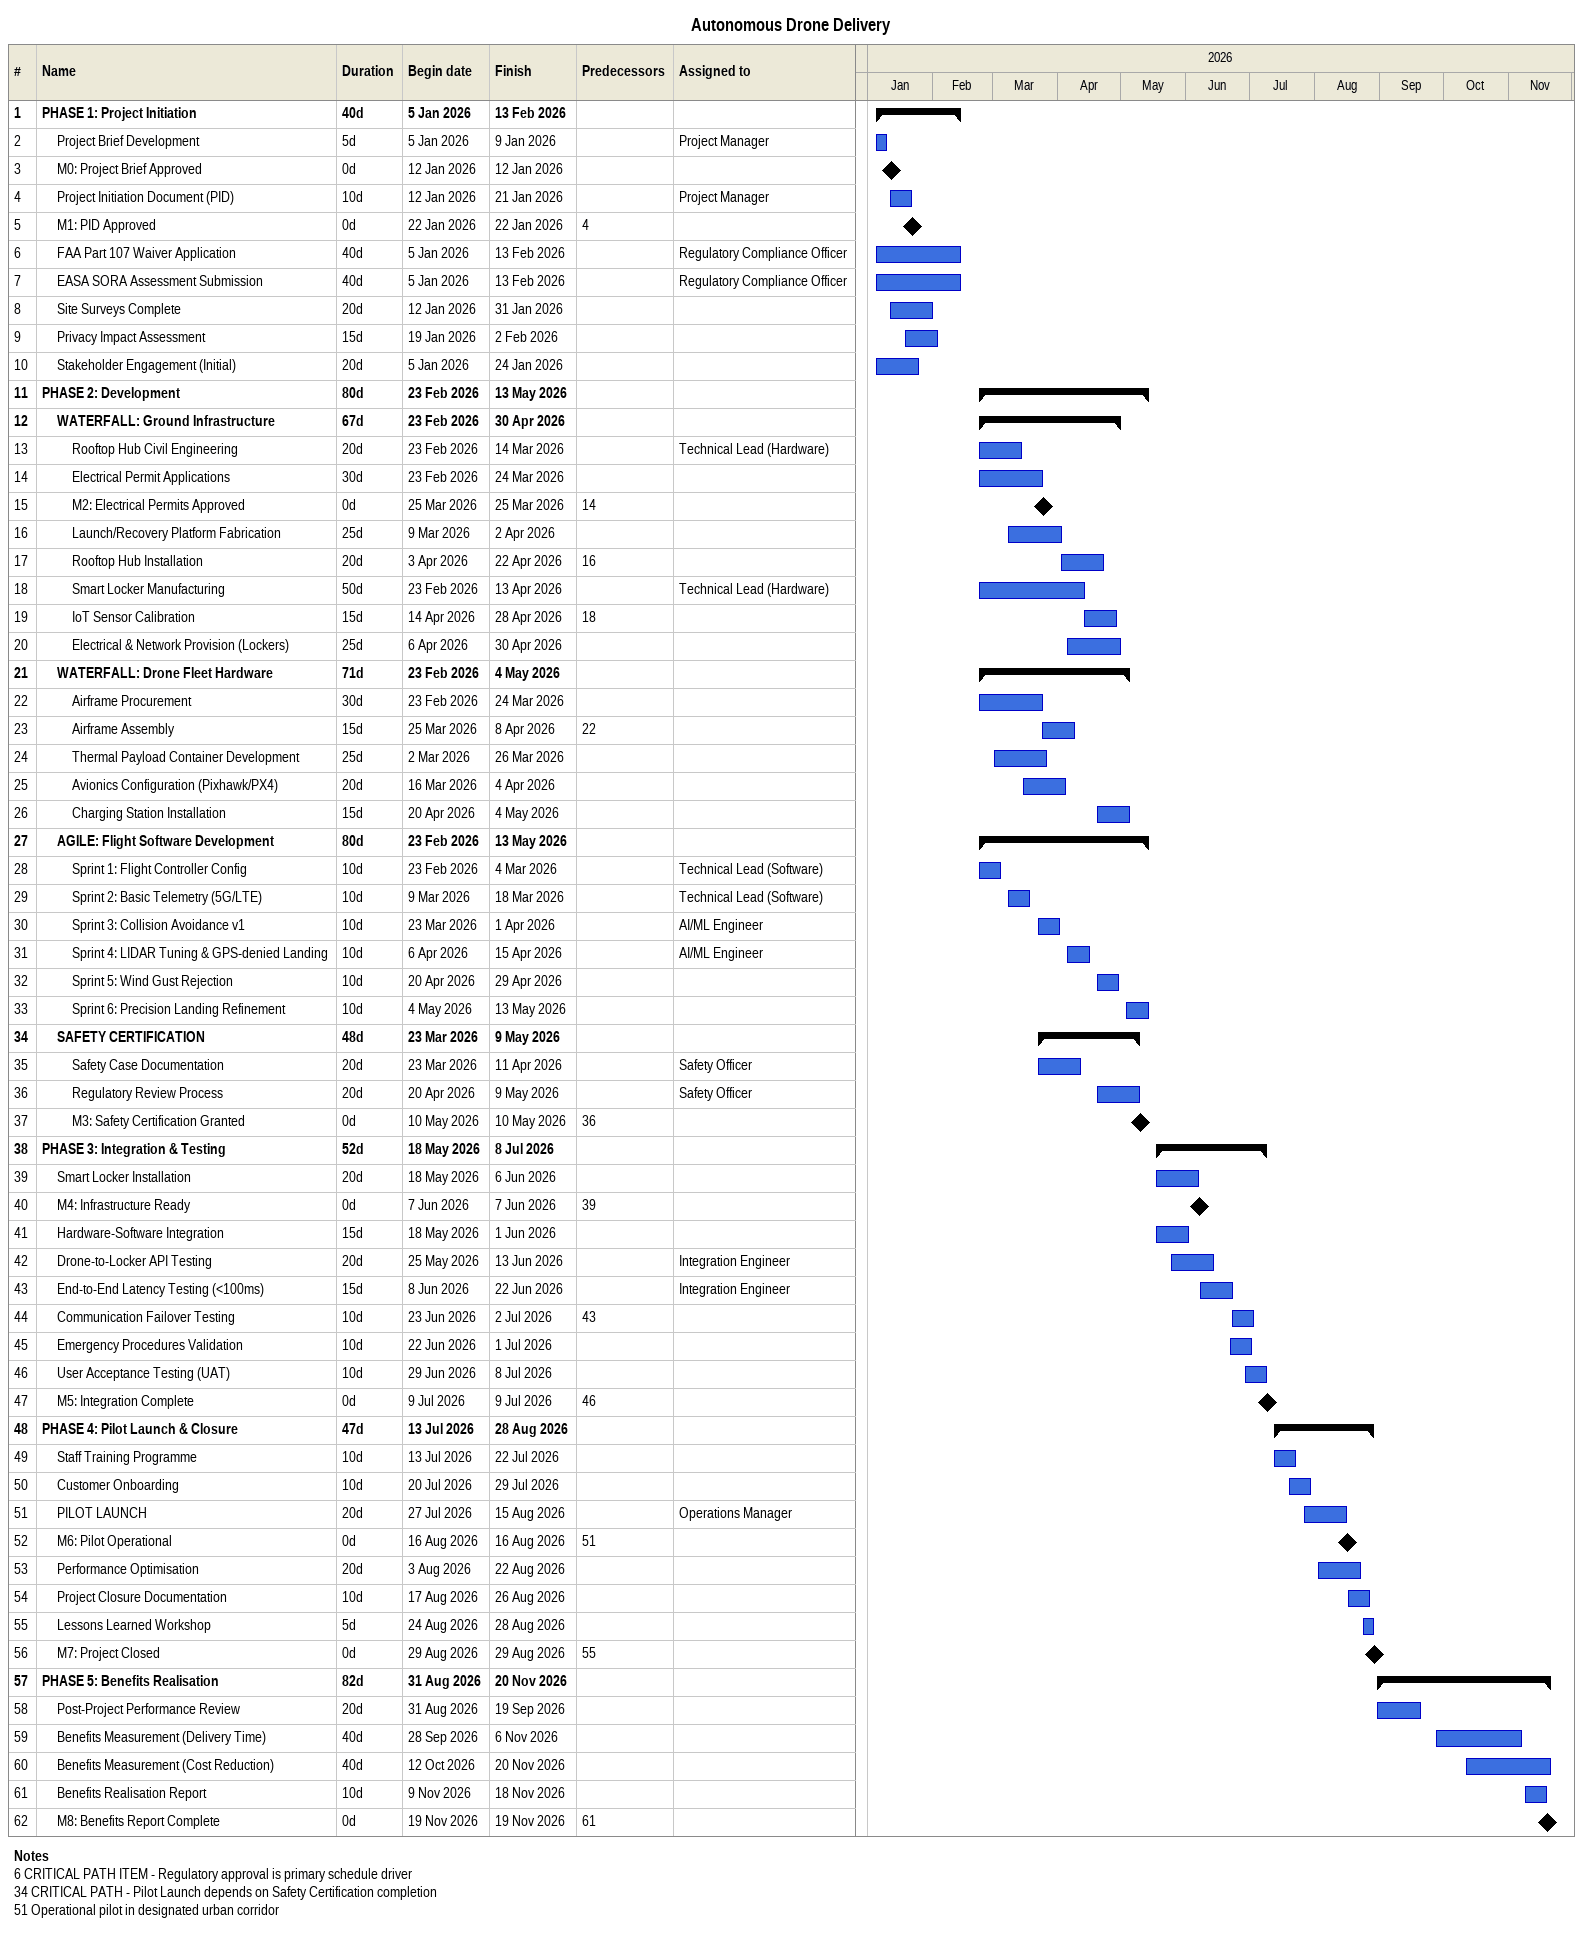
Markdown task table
Autonomous Drone Delivery

| ID | Level | Task | Duration | Start | Finish | Predecessors | Resources |
|---|---|---|---|---|---|---|---|
| 1 | 1 | **PHASE 1: Project Initiation** | 40d | 2026-01-05 | 2026-02-13 |  |  |
| 2 | 2 | Project Brief Development | 5d | 2026-01-05 | 2026-01-09 |  | Project Manager |
| 3 | 2 | M0: Project Brief Approved | 0d | 2026-01-12 | 2026-01-12 |  |  |
| 4 | 2 | Project Initiation Document (PID) | 10d | 2026-01-12 | 2026-01-21 |  | Project Manager |
| 5 | 2 | M1: PID Approved | 0d | 2026-01-22 | 2026-01-22 | 4 |  |
| 6 | 2 | FAA Part 107 Waiver Application | 40d | 2026-01-05 | 2026-02-13 |  | Regulatory Compliance Officer |
| 7 | 2 | EASA SORA Assessment Submission | 40d | 2026-01-05 | 2026-02-13 |  | Regulatory Compliance Officer |
| 8 | 2 | Site Surveys Complete | 20d | 2026-01-12 | 2026-01-31 |  |  |
| 9 | 2 | Privacy Impact Assessment | 15d | 2026-01-19 | 2026-02-02 |  |  |
| 10 | 2 | Stakeholder Engagement (Initial) | 20d | 2026-01-05 | 2026-01-24 |  |  |
| 11 | 1 | **PHASE 2: Development** | 80d | 2026-02-23 | 2026-05-13 |  |  |
| 12 | 2 | **WATERFALL: Ground Infrastructure** | 67d | 2026-02-23 | 2026-04-30 |  |  |
| 13 | 3 | Rooftop Hub Civil Engineering | 20d | 2026-02-23 | 2026-03-14 |  | Technical Lead (Hardware) |
| 14 | 3 | Electrical Permit Applications | 30d | 2026-02-23 | 2026-03-24 |  |  |
| 15 | 3 | M2: Electrical Permits Approved | 0d | 2026-03-25 | 2026-03-25 | 14 |  |
| 16 | 3 | Launch/Recovery Platform Fabrication | 25d | 2026-03-09 | 2026-04-02 |  |  |
| 17 | 3 | Rooftop Hub Installation | 20d | 2026-04-03 | 2026-04-22 | 16 |  |
| 18 | 3 | Smart Locker Manufacturing | 50d | 2026-02-23 | 2026-04-13 |  | Technical Lead (Hardware) |
| 19 | 3 | IoT Sensor Calibration | 15d | 2026-04-14 | 2026-04-28 | 18 |  |
| 20 | 3 | Electrical & Network Provision (Lockers) | 25d | 2026-04-06 | 2026-04-30 |  |  |
| 21 | 2 | **WATERFALL: Drone Fleet Hardware** | 71d | 2026-02-23 | 2026-05-04 |  |  |
| 22 | 3 | Airframe Procurement | 30d | 2026-02-23 | 2026-03-24 |  |  |
| 23 | 3 | Airframe Assembly | 15d | 2026-03-25 | 2026-04-08 | 22 |  |
| 24 | 3 | Thermal Payload Container Development | 25d | 2026-03-02 | 2026-03-26 |  |  |
| 25 | 3 | Avionics Configuration (Pixhawk/PX4) | 20d | 2026-03-16 | 2026-04-04 |  |  |
| 26 | 3 | Charging Station Installation | 15d | 2026-04-20 | 2026-05-04 |  |  |
| 27 | 2 | **AGILE: Flight Software Development** | 80d | 2026-02-23 | 2026-05-13 |  |  |
| 28 | 3 | Sprint 1: Flight Controller Config | 10d | 2026-02-23 | 2026-03-04 |  | Technical Lead (Software) |
| 29 | 3 | Sprint 2: Basic Telemetry (5G/LTE) | 10d | 2026-03-09 | 2026-03-18 |  | Technical Lead (Software) |
| 30 | 3 | Sprint 3: Collision Avoidance v1 | 10d | 2026-03-23 | 2026-04-01 |  | AI/ML Engineer |
| 31 | 3 | Sprint 4: LIDAR Tuning & GPS-denied Landing | 10d | 2026-04-06 | 2026-04-15 |  | AI/ML Engineer |
| 32 | 3 | Sprint 5: Wind Gust Rejection | 10d | 2026-04-20 | 2026-04-29 |  |  |
| 33 | 3 | Sprint 6: Precision Landing Refinement | 10d | 2026-05-04 | 2026-05-13 |  |  |
| 34 | 2 | **SAFETY CERTIFICATION** | 48d | 2026-03-23 | 2026-05-09 |  |  |
| 35 | 3 | Safety Case Documentation | 20d | 2026-03-23 | 2026-04-11 |  | Safety Officer |
| 36 | 3 | Regulatory Review Process | 20d | 2026-04-20 | 2026-05-09 |  | Safety Officer |
| 37 | 3 | M3: Safety Certification Granted | 0d | 2026-05-10 | 2026-05-10 | 36 |  |
| 38 | 1 | **PHASE 3: Integration & Testing** | 52d | 2026-05-18 | 2026-07-08 |  |  |
| 39 | 2 | Smart Locker Installation | 20d | 2026-05-18 | 2026-06-06 |  |  |
| 40 | 2 | M4: Infrastructure Ready | 0d | 2026-06-07 | 2026-06-07 | 39 |  |
| 41 | 2 | Hardware-Software Integration | 15d | 2026-05-18 | 2026-06-01 |  |  |
| 42 | 2 | Drone-to-Locker API Testing | 20d | 2026-05-25 | 2026-06-13 |  | Integration Engineer |
| 43 | 2 | End-to-End Latency Testing (<100ms) | 15d | 2026-06-08 | 2026-06-22 |  | Integration Engineer |
| 44 | 2 | Communication Failover Testing | 10d | 2026-06-23 | 2026-07-02 | 43 |  |
| 45 | 2 | Emergency Procedures Validation | 10d | 2026-06-22 | 2026-07-01 |  |  |
| 46 | 2 | User Acceptance Testing (UAT) | 10d | 2026-06-29 | 2026-07-08 |  |  |
| 47 | 2 | M5: Integration Complete | 0d | 2026-07-09 | 2026-07-09 | 46 |  |
| 48 | 1 | **PHASE 4: Pilot Launch & Closure** | 47d | 2026-07-13 | 2026-08-28 |  |  |
| 49 | 2 | Staff Training Programme | 10d | 2026-07-13 | 2026-07-22 |  |  |
| 50 | 2 | Customer Onboarding | 10d | 2026-07-20 | 2026-07-29 |  |  |
| 51 | 2 | PILOT LAUNCH | 20d | 2026-07-27 | 2026-08-15 |  | Operations Manager |
| 52 | 2 | M6: Pilot Operational | 0d | 2026-08-16 | 2026-08-16 | 51 |  |
| 53 | 2 | Performance Optimisation | 20d | 2026-08-03 | 2026-08-22 |  |  |
| 54 | 2 | Project Closure Documentation | 10d | 2026-08-17 | 2026-08-26 |  |  |
| 55 | 2 | Lessons Learned Workshop | 5d | 2026-08-24 | 2026-08-28 |  |  |
| 56 | 2 | M7: Project Closed | 0d | 2026-08-29 | 2026-08-29 | 55 |  |
| 57 | 1 | **PHASE 5: Benefits Realisation** | 82d | 2026-08-31 | 2026-11-20 |  |  |
| 58 | 2 | Post-Project Performance Review | 20d | 2026-08-31 | 2026-09-19 |  |  |
| 59 | 2 | Benefits Measurement (Delivery Time) | 40d | 2026-09-28 | 2026-11-06 |  |  |
| 60 | 2 | Benefits Measurement (Cost Reduction) | 40d | 2026-10-12 | 2026-11-20 |  |  |
| 61 | 2 | Benefits Realisation Report | 10d | 2026-11-09 | 2026-11-18 |  |  |
| 62 | 2 | M8: Benefits Report Complete | 0d | 2026-11-19 | 2026-11-19 | 61 |  |

Notes
- 6: CRITICAL PATH ITEM - Regulatory approval is primary schedule driver
- 34: CRITICAL PATH - Pilot Launch depends on Safety Certification completion
- 51: Operational pilot in designated urban corridor
